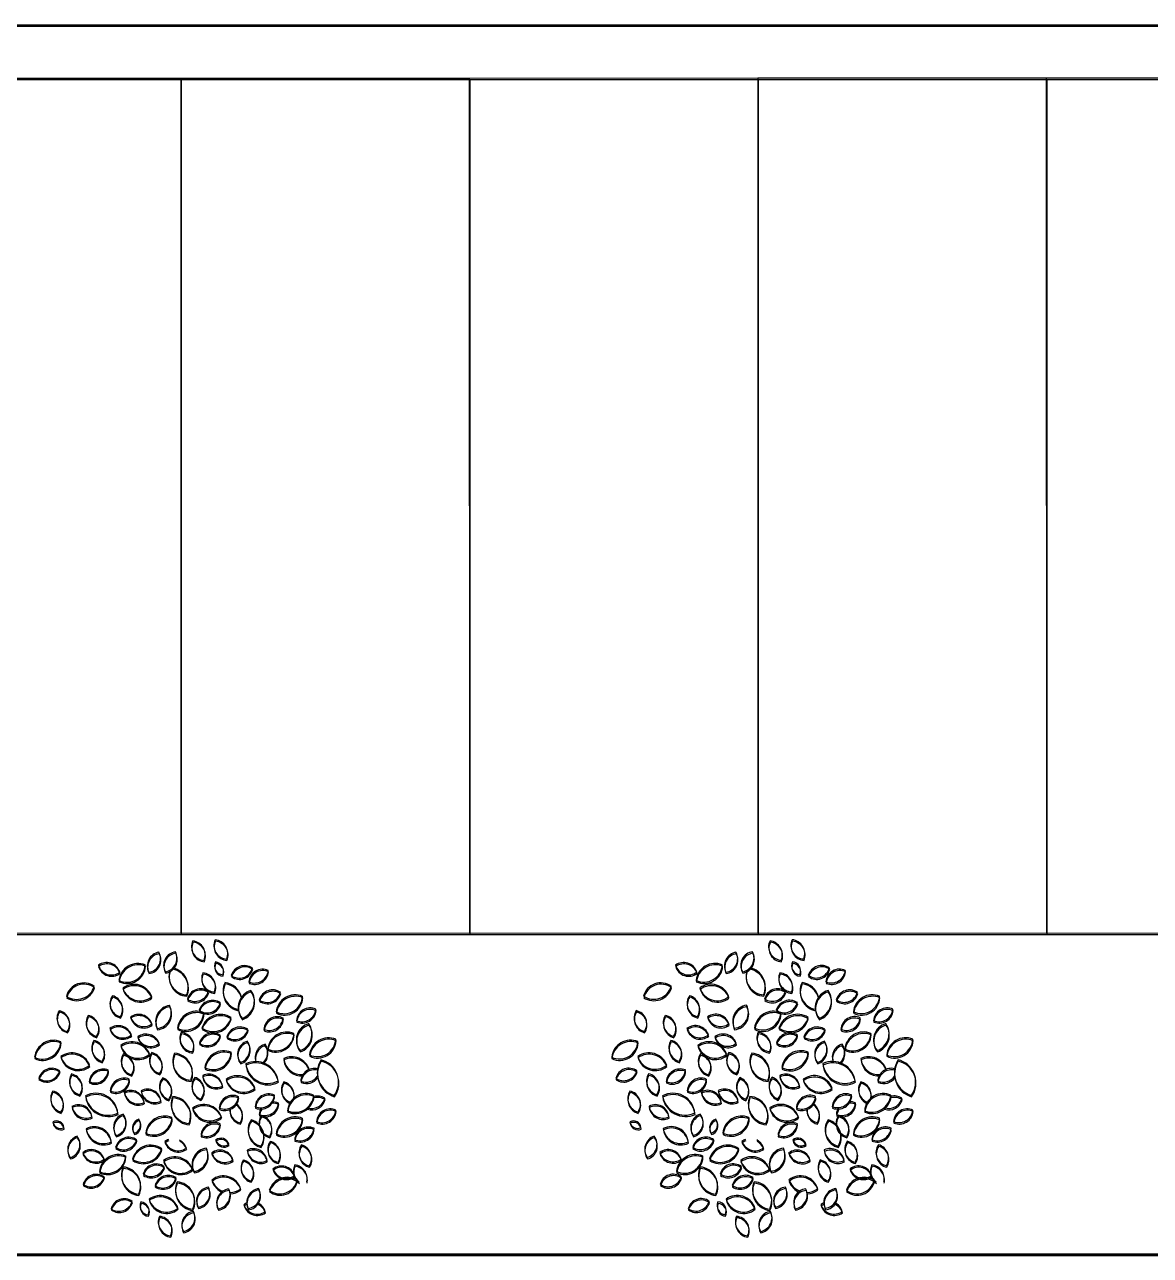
# Model space of a CAD drawing. Header units: inches. Extents: x -422522 to 22891, y -2973 to 414515.
# Drawn here: x 19469.7 to 19575, y 5316.7 to 5431.8 of the extents above; entities that cross this region are included whole.
import ezdxf

# ---------------------------------------------------------------- set-up
doc = ezdxf.new("R2010")
doc.units = ezdxf.units.IN
doc.header["$MEASUREMENT"] = 0
doc.layers.get('0').update_dxf_attribs({"lineweight": 25})
doc.layers.add('ARREDAMENTO', color=8, linetype='Continuous', lineweight=18)

msp = doc.modelspace()

# ---------------------------------------------------------------- linework, layer by layer
for p, q in [((19295.25, 5431.78), (19673.25, 5431.84)), ((19295.3, 5431.68), (19673.3, 5431.68)), ((19673.26, 5426.84), (19309.26, 5426.78)), ((19673.3, 5426.68), (19309.3, 5426.68)), ((19484.26, 5426.81), (19457.26, 5426.8)), ((19484.3, 5426.68), (19457.3, 5426.68)), ((19511.26, 5426.81), (19484.26, 5426.81)), ((19484.26, 5426.81), (19484.27, 5346.81)), ((19511.3, 5426.68), (19484.3, 5426.68)), ((19484.3, 5426.68), (19484.3, 5346.68)), ((19538.26, 5426.82), (19511.26, 5426.81)), ((19511.26, 5426.81), (19511.27, 5346.81)), ((19538.3, 5426.68), (19511.3, 5426.68)), ((19511.3, 5426.68), (19511.3, 5346.68)), ((19565.26, 5426.82), (19538.26, 5426.82)), ((19538.26, 5426.82), (19538.27, 5346.82)), ((19565.3, 5426.68), (19538.3, 5426.68)), ((19538.3, 5426.68), (19538.3, 5346.68)), ((19592.26, 5426.83), (19565.26, 5426.82)), ((19565.26, 5426.82), (19565.27, 5346.82)), ((19592.3, 5426.68), (19565.3, 5426.68)), ((19565.3, 5426.68), (19565.3, 5346.68)), ((19673.27, 5346.84), (19295.27, 5346.78)), ((19673.3, 5346.68), (19295.3, 5346.68)), ((18618.31, 5316.68), (20048.94, 5316.91)), ((18618.32, 5316.68), (20049.28, 5316.69)), ((19295.3, 5316.68), (19673.3, 5316.68))]:
    msp.add_line(p, q)
at = {"color": 5}
msp.add_line((18484.06, 5316.68), (20514.25, 5316.68), dxfattribs=at)
at = {"layer": 'ARREDAMENTO', "linetype": 'ByBlock', "lineweight": -3}
for centre, radius, start, end in [((19486.53, 5345.54), 1.26, 153.3945, 266.0501), ((19486.56, 5345.41), 1.26, 153.3851, 266.0407), ((19485.24, 5344.8), 1.31, 336.5737, 82.871), ((19485.27, 5344.68), 1.31, 336.5643, 82.8616), ((19488.62, 5345.66), 1.26, 154.579, 267.2346), ((19488.65, 5345.54), 1.26, 154.5696, 267.2252), ((19487.35, 5344.9), 1.31, 337.7581, 84.0554), ((19487.38, 5344.77), 1.31, 337.7487, 84.046), ((19540.53, 5345.55), 1.26, 153.3945, 266.0501), ((19540.56, 5345.41), 1.26, 153.3851, 266.0407), ((19539.24, 5344.81), 1.31, 336.5737, 82.871), ((19539.27, 5344.68), 1.31, 336.5643, 82.8616), ((19542.62, 5345.67), 1.26, 154.579, 267.2346), ((19542.65, 5345.54), 1.26, 154.5696, 267.2252), ((19541.35, 5344.91), 1.31, 337.7581, 84.0554), ((19541.38, 5344.77), 1.31, 337.7487, 84.046), ((19482.44, 5343.75), 1.31, 99.8817, 206.1791), ((19482.47, 5343.62), 1.31, 99.8723, 206.1697), ((19481.12, 5344.42), 1.26, 276.7026, 29.3582), ((19481.14, 5344.3), 1.26, 276.6932, 29.3488), ((19483.92, 5343.82), 1.26, 96.7026, 209.3582), ((19483.95, 5343.69), 1.26, 96.6932, 209.3488), ((19482.6, 5344.49), 1.31, 279.8817, 26.1791), ((19482.63, 5344.37), 1.31, 279.8723, 26.1697), ((19536.44, 5343.75), 1.31, 99.8817, 206.1791), ((19536.47, 5343.62), 1.31, 99.8723, 206.1697), ((19535.12, 5344.43), 1.26, 276.7026, 29.3582), ((19535.14, 5344.3), 1.26, 276.6932, 29.3488), ((19537.92, 5343.83), 1.26, 96.7026, 209.3582), ((19537.95, 5343.69), 1.26, 96.6932, 209.3488), ((19536.6, 5344.5), 1.31, 279.8817, 26.1791), ((19536.63, 5344.37), 1.31, 279.8723, 26.1697), ((19477.31, 5342.76), 1.31, 18.9013, 125.1986), ((19477.77, 5344.17), 1.26, 195.7222, 308.3778), ((19477.34, 5342.64), 1.31, 18.8919, 125.1892), ((19477.79, 5344.05), 1.26, 195.7128, 308.3684), ((19480.25, 5342.21), 1.78, 67.5372, 173.8345), ((19479.22, 5343.95), 1.72, 244.3581, 357.0136), ((19480.28, 5342.09), 1.78, 67.5278, 173.8251), ((19479.25, 5343.83), 1.72, 244.3487, 357.0042), ((19488.25, 5343.77), 0.833, 153.3945, 266.0501), ((19488.28, 5343.64), 0.833, 153.3851, 266.0407), ((19487.4, 5343.28), 0.866, 336.5737, 82.871), ((19487.42, 5343.15), 0.866, 336.5643, 82.8616), ((19490.24, 5342.48), 1.31, 56.4501, 162.7474), ((19490.27, 5342.36), 1.31, 56.4407, 162.738), ((19531.31, 5342.77), 1.31, 18.9013, 125.1986), ((19531.77, 5344.18), 1.26, 195.7222, 308.3778), ((19531.34, 5342.64), 1.31, 18.8919, 125.1892), ((19531.79, 5344.05), 1.26, 195.7128, 308.3684), ((19534.25, 5342.22), 1.78, 67.5372, 173.8345), ((19533.22, 5343.96), 1.72, 244.3581, 357.0136), ((19534.28, 5342.09), 1.78, 67.5278, 173.8251), ((19533.25, 5343.83), 1.72, 244.3487, 357.0042), ((19542.25, 5343.77), 0.833, 153.3945, 266.0501), ((19542.28, 5343.64), 0.833, 153.3851, 266.0407), ((19541.4, 5343.29), 0.866, 336.5737, 82.871), ((19541.42, 5343.15), 0.866, 336.5643, 82.8616), ((19544.24, 5342.49), 1.31, 56.4501, 162.7474), ((19544.27, 5342.36), 1.31, 56.4407, 162.738), ((19484.93, 5342.81), 1.77, 162.4114, 266.0501), ((19484.95, 5342.69), 1.77, 162.402, 266.0407), ((19483.12, 5341.78), 1.84, 336.5737, 76.9164), ((19483.14, 5341.66), 1.84, 336.5643, 76.907), ((19487.48, 5342.58), 1.26, 154.579, 267.2346), ((19487.5, 5342.45), 1.26, 154.5696, 267.2252), ((19486.2, 5341.82), 1.31, 337.7581, 84.0554), ((19486.23, 5341.69), 1.31, 337.7487, 84.046), ((19489.74, 5343.88), 1.26, 233.271, 345.9266), ((19489.77, 5343.76), 1.26, 233.2616, 345.9172), ((19491.9, 5342.19), 1.26, 64.3581, 177.0136), ((19491.15, 5343.47), 1.31, 247.5372, 353.8345), ((19491.93, 5342.07), 1.26, 64.3487, 177.0042), ((19491.17, 5343.34), 1.31, 247.5278, 353.8251), ((19538.93, 5342.82), 1.77, 162.4114, 266.0501), ((19538.95, 5342.69), 1.77, 162.402, 266.0407), ((19537.12, 5341.79), 1.84, 336.5737, 76.9164), ((19537.14, 5341.66), 1.84, 336.5643, 76.907), ((19541.48, 5342.59), 1.26, 154.579, 267.2346), ((19541.5, 5342.45), 1.26, 154.5696, 267.2252), ((19540.2, 5341.82), 1.31, 337.7581, 84.0554), ((19540.23, 5341.69), 1.31, 337.7487, 84.046), ((19543.74, 5343.89), 1.26, 233.271, 345.9266), ((19543.77, 5343.76), 1.26, 233.2616, 345.9172), ((19545.9, 5342.2), 1.26, 64.3581, 177.0136), ((19545.15, 5343.48), 1.31, 247.5372, 353.8345), ((19545.93, 5342.07), 1.26, 64.3487, 177.0042), ((19545.17, 5343.34), 1.31, 247.5278, 353.8251), ((19475.17, 5340.51), 1.66, 53.271, 165.9266), ((19474.52, 5342.36), 1.73, 236.4501, 342.7474), ((19475.2, 5340.39), 1.66, 53.2616, 165.9172), ((19474.54, 5342.23), 1.73, 236.4407, 342.738), ((19479.89, 5340.28), 1.76, 20.0053, 126.3026), ((19480.46, 5342.18), 1.69, 196.8262, 309.4817), ((19479.91, 5340.15), 1.76, 19.9959, 126.2932), ((19480.49, 5342.06), 1.69, 196.8168, 309.4723), ((19486.12, 5340.36), 1.26, 54.4555, 167.111), ((19485.6, 5341.75), 1.31, 237.6346, 343.9319), ((19486.15, 5340.24), 1.26, 54.4461, 167.1016), ((19489.98, 5341.42), 1.76, 153.3945, 259.2615), ((19490, 5341.29), 1.76, 153.3851, 259.2521), ((19488.17, 5340.39), 1.83, 14.268, 82.871), ((19488.2, 5340.26), 1.83, 14.2586, 82.8616), ((19491.28, 5339.88), 1.64, 105.863, 218.5186), ((19491.31, 5339.75), 1.64, 105.8536, 218.5092), ((19489.44, 5340.47), 1.71, 289.0421, 35.3395), ((19489.46, 5340.34), 1.71, 289.0327, 35.3301), ((19492.86, 5340.21), 1.31, 56.4501, 162.7474), ((19492.88, 5340.08), 1.31, 56.4407, 162.738), ((19529.17, 5340.52), 1.66, 53.271, 165.9266), ((19528.52, 5342.37), 1.73, 236.4501, 342.7474), ((19529.2, 5340.39), 1.66, 53.2616, 165.9172), ((19528.54, 5342.23), 1.73, 236.4407, 342.738), ((19533.89, 5340.29), 1.76, 20.0053, 126.3026), ((19534.46, 5342.19), 1.69, 196.8262, 309.4817), ((19533.91, 5340.15), 1.76, 19.9959, 126.2932), ((19534.49, 5342.06), 1.69, 196.8168, 309.4723), ((19540.12, 5340.37), 1.26, 54.4555, 167.111), ((19539.6, 5341.76), 1.31, 237.6346, 343.9319), ((19540.15, 5340.24), 1.26, 54.4461, 167.1016), ((19543.98, 5341.43), 1.76, 153.3945, 259.2615), ((19544, 5341.29), 1.76, 153.3851, 259.2521), ((19542.17, 5340.4), 1.83, 14.268, 82.871), ((19542.2, 5340.26), 1.83, 14.2586, 82.8616), ((19545.28, 5339.88), 1.64, 105.863, 218.5186), ((19545.31, 5339.75), 1.64, 105.8536, 218.5092), ((19543.44, 5340.48), 1.71, 289.0421, 35.3395), ((19543.46, 5340.34), 1.71, 289.0327, 35.3301), ((19546.86, 5340.21), 1.31, 56.4501, 162.7474), ((19546.88, 5340.08), 1.31, 56.4407, 162.738), ((19478.9, 5340.23), 1.26, 144.2345, 256.8901), ((19478.92, 5340.11), 1.26, 144.2252, 256.8807), ((19477.51, 5339.71), 1.31, 327.4137, 73.711), ((19477.53, 5339.59), 1.31, 327.4043, 73.7016), ((19485.62, 5341.62), 1.31, 237.6252, 343.9225), ((19487.24, 5339.23), 1.31, 56.4501, 162.7474), ((19486.74, 5340.63), 1.26, 233.271, 345.9266), ((19487.26, 5339.11), 1.31, 56.4407, 162.738), ((19486.77, 5340.51), 1.26, 233.2616, 345.9172), ((19492.36, 5341.6), 1.26, 233.271, 345.9266), ((19492.39, 5341.48), 1.26, 233.2616, 345.9172), ((19494.97, 5339.27), 1.78, 67.5372, 173.8345), ((19493.94, 5341.01), 1.72, 244.3581, 357.0136), ((19495, 5339.14), 1.78, 67.5278, 173.8251), ((19493.97, 5340.88), 1.72, 244.3487, 357.0042), ((19532.9, 5340.24), 1.26, 144.2345, 256.8901), ((19532.92, 5340.11), 1.26, 144.2252, 256.8807), ((19531.51, 5339.72), 1.31, 327.4137, 73.711), ((19531.53, 5339.59), 1.31, 327.4043, 73.7016), ((19539.62, 5341.62), 1.31, 237.6252, 343.9225), ((19541.24, 5339.24), 1.31, 56.4501, 162.7474), ((19540.74, 5340.64), 1.26, 233.271, 345.9266), ((19541.26, 5339.11), 1.31, 56.4407, 162.738), ((19540.77, 5340.51), 1.26, 233.2616, 345.9172), ((19546.36, 5341.61), 1.26, 233.271, 345.9266), ((19546.39, 5341.48), 1.26, 233.2616, 345.9172), ((19548.97, 5339.28), 1.78, 67.5372, 173.8345), ((19547.94, 5341.02), 1.72, 244.3581, 357.0136), ((19549, 5339.14), 1.78, 67.5278, 173.8251), ((19547.97, 5340.88), 1.72, 244.3487, 357.0042), ((19473.99, 5338.88), 1.31, 148.2422, 254.5395), ((19474.02, 5338.76), 1.31, 148.2328, 254.5301), ((19472.61, 5338.34), 1.26, 325.0631, 77.7187), ((19472.63, 5338.22), 1.26, 325.0537, 77.7093), ((19476.72, 5338.43), 1.31, 148.2422, 254.5395), ((19475.34, 5337.89), 1.26, 325.0631, 77.7187), ((19480.32, 5337.92), 1.31, 18.9013, 125.1986), ((19480.35, 5337.8), 1.31, 18.8919, 125.1892), ((19483.44, 5338.56), 1.53, 98.7778, 205.0751), ((19483.47, 5338.44), 1.53, 98.7684, 205.0657), ((19481.91, 5339.38), 1.47, 275.5987, 28.2542), ((19481.94, 5339.25), 1.47, 275.5893, 28.2448), ((19485.73, 5337.74), 1.78, 67.5372, 173.8345), ((19484.7, 5339.48), 1.72, 244.3581, 357.0136), ((19485.76, 5337.61), 1.78, 67.5278, 173.8251), ((19484.73, 5339.35), 1.72, 244.3487, 357.0042), ((19487.97, 5337.42), 1.81, 56.4501, 162.7474), ((19487.99, 5337.29), 1.81, 56.4407, 162.738), ((19496.36, 5338.57), 1.26, 64.3581, 177.0136), ((19495.6, 5339.84), 1.31, 247.5372, 353.8345), ((19496.38, 5338.44), 1.26, 64.3487, 177.0042), ((19495.63, 5339.72), 1.31, 247.5278, 353.8251), ((19527.99, 5338.89), 1.31, 148.2422, 254.5395), ((19528.02, 5338.76), 1.31, 148.2328, 254.5301), ((19526.61, 5338.35), 1.26, 325.0631, 77.7187), ((19526.63, 5338.22), 1.26, 325.0537, 77.7093), ((19530.72, 5338.44), 1.31, 148.2422, 254.5395), ((19529.34, 5337.9), 1.26, 325.0631, 77.7187), ((19534.32, 5337.93), 1.31, 18.9013, 125.1986), ((19534.35, 5337.8), 1.31, 18.8919, 125.1892), ((19537.44, 5338.57), 1.53, 98.7778, 205.0751), ((19537.47, 5338.44), 1.53, 98.7684, 205.0657), ((19535.91, 5339.39), 1.47, 275.5987, 28.2542), ((19535.94, 5339.25), 1.47, 275.5893, 28.2448), ((19539.73, 5337.75), 1.78, 67.5372, 173.8345), ((19538.7, 5339.49), 1.72, 244.3581, 357.0136), ((19539.76, 5337.61), 1.78, 67.5278, 173.8251), ((19538.73, 5339.35), 1.72, 244.3487, 357.0042), ((19541.97, 5337.43), 1.81, 56.4501, 162.7474), ((19541.99, 5337.29), 1.81, 56.4407, 162.738), ((19547.3, 5337.76), 1.26, 64.3581, 177.0136), ((19550.36, 5338.57), 1.26, 64.3581, 177.0136), ((19549.6, 5339.85), 1.31, 247.5372, 353.8345), ((19550.38, 5338.44), 1.26, 64.3487, 177.0042), ((19549.63, 5339.72), 1.31, 247.5278, 353.8251), ((19476.75, 5338.31), 1.31, 148.2328, 254.5301), ((19475.37, 5337.77), 1.26, 325.0537, 77.7093), ((19478.41, 5336.86), 1.31, 20.0053, 126.3026), ((19478.84, 5338.28), 1.26, 196.8262, 309.4817), ((19478.43, 5336.74), 1.31, 19.9959, 126.2932), ((19480.78, 5339.34), 1.26, 195.7222, 308.3778), ((19480.81, 5339.21), 1.26, 195.7128, 308.3684), ((19487.28, 5339.35), 1.74, 233.271, 345.9266), ((19487.3, 5339.22), 1.74, 233.2616, 345.9172), ((19489.82, 5336.74), 1.31, 56.4501, 162.7474), ((19489.85, 5336.61), 1.31, 56.4407, 162.738), ((19493.3, 5337.75), 1.26, 64.3581, 177.0136), ((19492.54, 5339.03), 1.31, 247.5372, 353.8345), ((19493.33, 5337.62), 1.26, 64.3487, 177.0042), ((19492.57, 5338.9), 1.31, 247.5278, 353.8251), ((19496.67, 5336.83), 1.59, 105.863, 218.5186), ((19496.7, 5336.7), 1.59, 105.8536, 218.5092), ((19494.89, 5337.4), 1.65, 289.0421, 35.3395), ((19494.92, 5337.27), 1.65, 289.0327, 35.3301), ((19530.75, 5338.31), 1.31, 148.2328, 254.5301), ((19529.37, 5337.77), 1.26, 325.0537, 77.7093), ((19532.41, 5336.87), 1.31, 20.0053, 126.3026), ((19532.84, 5338.29), 1.26, 196.8262, 309.4817), ((19532.43, 5336.74), 1.31, 19.9959, 126.2932), ((19534.78, 5339.35), 1.26, 195.7222, 308.3778), ((19534.81, 5339.21), 1.26, 195.7128, 308.3684), ((19541.28, 5339.36), 1.74, 233.271, 345.9266), ((19541.3, 5339.22), 1.74, 233.2616, 345.9172), ((19543.82, 5336.74), 1.31, 56.4501, 162.7474), ((19543.85, 5336.61), 1.31, 56.4407, 162.738), ((19546.54, 5339.04), 1.31, 247.5372, 353.8345), ((19547.33, 5337.62), 1.26, 64.3487, 177.0042), ((19546.57, 5338.9), 1.31, 247.5278, 353.8251), ((19550.67, 5336.83), 1.59, 105.863, 218.5186), ((19550.7, 5336.7), 1.59, 105.8536, 218.5092), ((19548.89, 5337.41), 1.65, 289.0421, 35.3395), ((19548.92, 5337.27), 1.65, 289.0327, 35.3301), ((19472.36, 5335.02), 1.78, 67.5372, 173.8345), ((19477.25, 5336.1), 1.31, 148.2422, 254.5395), ((19475.86, 5335.55), 1.26, 325.0631, 77.7187), ((19478.87, 5338.16), 1.26, 196.8168, 309.4723), ((19481.01, 5336.07), 1.31, 20.0053, 126.3026), ((19481.44, 5337.49), 1.26, 196.8262, 309.4817), ((19481.04, 5335.94), 1.31, 19.9959, 126.2932), ((19481.47, 5337.36), 1.26, 196.8168, 309.4723), ((19485.44, 5337), 1.26, 154.579, 267.2346), ((19485.46, 5336.87), 1.26, 154.5696, 267.2252), ((19484.17, 5336.24), 1.31, 337.7581, 84.0554), ((19484.19, 5336.11), 1.31, 337.7487, 84.046), ((19487.26, 5336.17), 1.31, 57.6346, 163.9319), ((19486.74, 5337.56), 1.26, 234.4555, 347.111), ((19487.29, 5336.05), 1.31, 57.6252, 163.9225), ((19486.76, 5337.44), 1.26, 234.4461, 347.1016), ((19489.33, 5338.13), 1.26, 233.271, 345.9266), ((19489.35, 5338.01), 1.26, 233.2616, 345.9172), ((19494.17, 5335.79), 1.78, 67.5372, 173.8345), ((19493.14, 5337.53), 1.72, 244.3581, 357.0136), ((19494.19, 5335.67), 1.78, 67.5278, 173.8251), ((19493.16, 5337.41), 1.72, 244.3487, 357.0042), ((19498.09, 5335.25), 1.78, 67.5372, 173.8345), ((19497.05, 5336.99), 1.72, 244.3581, 357.0136), ((19498.11, 5335.12), 1.78, 67.5278, 173.8251), ((19497.08, 5336.86), 1.72, 244.3487, 357.0042), ((19526.36, 5335.03), 1.78, 67.5372, 173.8345), ((19531.25, 5336.1), 1.31, 148.2422, 254.5395), ((19529.86, 5335.56), 1.26, 325.0631, 77.7187), ((19532.87, 5338.16), 1.26, 196.8168, 309.4723), ((19535.01, 5336.08), 1.31, 20.0053, 126.3026), ((19535.44, 5337.5), 1.26, 196.8262, 309.4817), ((19535.04, 5335.94), 1.31, 19.9959, 126.2932), ((19535.47, 5337.36), 1.26, 196.8168, 309.4723), ((19539.44, 5337.01), 1.26, 154.579, 267.2346), ((19539.46, 5336.87), 1.26, 154.5696, 267.2252), ((19538.17, 5336.24), 1.31, 337.7581, 84.0554), ((19538.19, 5336.11), 1.31, 337.7487, 84.046), ((19541.26, 5336.18), 1.31, 57.6346, 163.9319), ((19540.74, 5337.57), 1.26, 234.4555, 347.111), ((19541.29, 5336.05), 1.31, 57.6252, 163.9225), ((19540.76, 5337.44), 1.26, 234.4461, 347.1016), ((19543.33, 5338.14), 1.26, 233.271, 345.9266), ((19543.35, 5338.01), 1.26, 233.2616, 345.9172), ((19544.84, 5335.51), 1.26, 105.8142, 218.4698), ((19543.42, 5335.96), 1.31, 288.9933, 35.2907), ((19548.17, 5335.8), 1.78, 67.5372, 173.8345), ((19547.14, 5337.54), 1.72, 244.3581, 357.0136), ((19548.19, 5335.67), 1.78, 67.5278, 173.8251), ((19547.16, 5337.41), 1.72, 244.3487, 357.0042), ((19552.09, 5335.26), 1.78, 67.5372, 173.8345), ((19551.05, 5336.99), 1.72, 244.3581, 357.0136), ((19552.11, 5335.12), 1.78, 67.5278, 173.8251), ((19551.08, 5336.86), 1.72, 244.3487, 357.0042), ((19471.32, 5336.76), 1.72, 244.3581, 357.0136), ((19472.38, 5334.9), 1.78, 67.5278, 173.8251), ((19471.35, 5336.64), 1.72, 244.3487, 357.0042), ((19474.08, 5333.86), 1.76, 20.0053, 126.3026), ((19477.27, 5335.97), 1.31, 148.2328, 254.5301), ((19475.89, 5335.43), 1.26, 325.0537, 77.7093), ((19479.69, 5334.9), 1.76, 20.0053, 126.3026), ((19480.27, 5336.81), 1.69, 196.8262, 309.4817), ((19479.71, 5334.78), 1.76, 19.9959, 126.2932), ((19480.29, 5336.68), 1.69, 196.8168, 309.4723), ((19482.65, 5334.95), 1.31, 147.4137, 253.711), ((19481.26, 5334.43), 1.26, 324.2345, 76.8901), ((19485.29, 5334.84), 1.77, 154.579, 267.2346), ((19483.51, 5333.77), 1.84, 337.7581, 84.0554), ((19488.29, 5334.04), 1.78, 67.5372, 173.8345), ((19487.26, 5335.78), 1.72, 244.3581, 357.0136), ((19488.32, 5333.91), 1.78, 67.5278, 173.8251), ((19487.29, 5335.65), 1.72, 244.3487, 357.0042), ((19490.84, 5335.5), 1.26, 105.8142, 218.4698), ((19490.86, 5335.38), 1.26, 105.8048, 218.4604), ((19489.42, 5335.96), 1.31, 288.9933, 35.2907), ((19489.45, 5335.83), 1.31, 288.9839, 35.2813), ((19492.49, 5335.22), 1.26, 105.863, 198.5234), ((19492.52, 5335.09), 1.26, 105.8536, 198.514), ((19491.08, 5335.67), 1.31, 312.1666, 35.3395), ((19491.1, 5335.54), 1.31, 312.1572, 35.3301), ((19525.32, 5336.77), 1.72, 244.3581, 357.0136), ((19526.38, 5334.9), 1.78, 67.5278, 173.8251), ((19525.35, 5336.64), 1.72, 244.3487, 357.0042), ((19528.08, 5333.87), 1.76, 20.0053, 126.3026), ((19531.27, 5335.97), 1.31, 148.2328, 254.5301), ((19529.89, 5335.43), 1.26, 325.0537, 77.7093), ((19533.69, 5334.91), 1.76, 20.0053, 126.3026), ((19534.27, 5336.82), 1.69, 196.8262, 309.4817), ((19533.71, 5334.78), 1.76, 19.9959, 126.2932), ((19534.29, 5336.68), 1.69, 196.8168, 309.4723), ((19536.65, 5334.96), 1.31, 147.4137, 253.711), ((19535.26, 5334.44), 1.26, 324.2345, 76.8901), ((19539.29, 5334.85), 1.77, 154.579, 267.2346), ((19537.51, 5333.78), 1.84, 337.7581, 84.0554), ((19542.29, 5334.05), 1.78, 67.5372, 173.8345), ((19541.26, 5335.79), 1.72, 244.3581, 357.0136), ((19542.32, 5333.91), 1.78, 67.5278, 173.8251), ((19541.29, 5335.65), 1.72, 244.3487, 357.0042), ((19544.86, 5335.38), 1.26, 105.8048, 218.4604), ((19543.45, 5335.83), 1.31, 288.9839, 35.2813), ((19546.49, 5335.23), 1.26, 105.863, 198.5234), ((19546.52, 5335.09), 1.26, 105.8536, 198.514), ((19545.08, 5335.68), 1.31, 312.1666, 35.3395), ((19545.1, 5335.54), 1.31, 312.1572, 35.3301), ((19474.65, 5335.77), 1.69, 196.8262, 309.4817), ((19474.1, 5333.74), 1.76, 19.9959, 126.2932), ((19474.68, 5335.65), 1.69, 196.8168, 309.4723), ((19480, 5334.83), 1.31, 148.2422, 254.5395), ((19480.02, 5334.71), 1.31, 148.2328, 254.5301), ((19478.61, 5334.29), 1.26, 325.0631, 77.7187), ((19478.64, 5334.16), 1.26, 325.0537, 77.7093), ((19482.67, 5334.83), 1.31, 147.4043, 253.7016), ((19481.28, 5334.3), 1.26, 324.2252, 76.8807), ((19485.32, 5334.71), 1.77, 154.5696, 267.2252), ((19483.53, 5333.64), 1.84, 337.7487, 84.046), ((19491.26, 5332.67), 2.14, 8.8698, 115.1671), ((19492.4, 5334.82), 2.06, 185.6907, 298.3462), ((19491.28, 5332.55), 2.14, 8.8604, 115.1577), ((19492.42, 5334.69), 2.06, 185.6813, 298.3368), ((19494.63, 5333.53), 1.73, 18.4829, 115.2159), ((19495.55, 5335.25), 1.66, 185.7395, 275.1403), ((19494.66, 5333.4), 1.73, 18.4735, 115.2065), ((19495.57, 5335.13), 1.66, 185.7301, 275.1309), ((19499.26, 5333.78), 2.22, 147.4137, 253.711), ((19499.28, 5333.65), 2.22, 147.4043, 253.7016), ((19496.9, 5332.89), 2.13, 324.2345, 76.8901), ((19496.93, 5332.77), 2.13, 324.2252, 76.8807), ((19528.65, 5335.78), 1.69, 196.8262, 309.4817), ((19528.1, 5333.74), 1.76, 19.9959, 126.2932), ((19528.68, 5335.65), 1.69, 196.8168, 309.4723), ((19534, 5334.84), 1.31, 148.2422, 254.5395), ((19534.02, 5334.71), 1.31, 148.2328, 254.5301), ((19532.61, 5334.3), 1.26, 325.0631, 77.7187), ((19532.64, 5334.16), 1.26, 325.0537, 77.7093), ((19536.67, 5334.83), 1.31, 147.4043, 253.7016), ((19535.28, 5334.3), 1.26, 324.2252, 76.8807), ((19539.32, 5334.71), 1.77, 154.5696, 267.2252), ((19537.53, 5333.64), 1.84, 337.7487, 84.046), ((19545.26, 5332.68), 2.14, 8.8698, 115.1671), ((19546.4, 5334.83), 2.06, 185.6907, 298.3462), ((19545.28, 5332.55), 2.14, 8.8604, 115.1577), ((19546.42, 5334.69), 2.06, 185.6813, 298.3368), ((19548.63, 5333.53), 1.73, 18.4829, 115.2159), ((19549.55, 5335.26), 1.66, 185.7395, 275.1403), ((19548.66, 5333.4), 1.73, 18.4735, 115.2065), ((19549.57, 5335.13), 1.66, 185.7301, 275.1309), ((19553.26, 5333.78), 2.22, 147.4137, 253.711), ((19553.28, 5333.65), 2.22, 147.4043, 253.7016), ((19550.9, 5332.9), 2.13, 324.2345, 76.8901), ((19550.93, 5332.77), 2.13, 324.2252, 76.8807), ((19472.2, 5332.92), 1.26, 53.271, 165.9266), ((19471.7, 5334.32), 1.31, 236.4501, 342.7474), ((19472.22, 5332.8), 1.26, 53.2616, 165.9172), ((19471.72, 5334.2), 1.31, 236.4407, 342.738), ((19475.16, 5332.96), 1.31, 148.2422, 254.5395), ((19475.18, 5332.84), 1.31, 148.2328, 254.5301), ((19473.77, 5332.42), 1.26, 325.0631, 77.7187), ((19473.8, 5332.29), 1.26, 325.0537, 77.7093), ((19477, 5332.8), 1.31, 68.3658, 174.6631), ((19476.22, 5334.07), 1.26, 245.1866, 357.8422), ((19477.02, 5332.68), 1.31, 68.3564, 174.6537), ((19476.25, 5333.95), 1.26, 245.1772, 357.8328), ((19483.53, 5332.47), 1.26, 138.741, 251.3966), ((19482.1, 5332.08), 1.31, 321.9201, 68.2175), ((19486.62, 5332.52), 1.31, 141.9201, 248.2175), ((19485.19, 5332.14), 1.26, 318.741, 71.3966), ((19486.87, 5332.32), 1.31, 8.8698, 115.1671), ((19487.57, 5333.63), 1.26, 185.6907, 298.3462), ((19486.9, 5332.2), 1.31, 8.8604, 115.1577), ((19487.59, 5333.51), 1.26, 185.6813, 298.3368), ((19489.55, 5331.73), 1.76, 20.0053, 126.3026), ((19489.57, 5331.6), 1.76, 19.9959, 126.2932), ((19496.75, 5332.91), 1.26, 75.6132, 177.0136), ((19495.99, 5334.19), 1.31, 247.5372, 324.706), ((19496.78, 5332.78), 1.26, 75.6038, 177.0042), ((19496.02, 5334.06), 1.31, 247.5278, 324.6966), ((19526.2, 5332.93), 1.26, 53.271, 165.9266), ((19525.7, 5334.33), 1.31, 236.4501, 342.7474), ((19526.22, 5332.8), 1.26, 53.2616, 165.9172), ((19525.72, 5334.2), 1.31, 236.4407, 342.738), ((19529.16, 5332.97), 1.31, 148.2422, 254.5395), ((19529.18, 5332.84), 1.31, 148.2328, 254.5301), ((19527.77, 5332.43), 1.26, 325.0631, 77.7187), ((19527.8, 5332.29), 1.26, 325.0537, 77.7093), ((19531, 5332.81), 1.31, 68.3658, 174.6631), ((19530.22, 5334.08), 1.26, 245.1866, 357.8422), ((19531.02, 5332.68), 1.31, 68.3564, 174.6537), ((19530.25, 5333.95), 1.26, 245.1772, 357.8328), ((19532.96, 5331.96), 1.31, 68.3658, 174.6631), ((19537.53, 5332.48), 1.26, 138.741, 251.3966), ((19536.1, 5332.09), 1.31, 321.9201, 68.2175), ((19540.62, 5332.53), 1.31, 141.9201, 248.2175), ((19539.19, 5332.15), 1.26, 318.741, 71.3966), ((19540.87, 5332.33), 1.31, 8.8698, 115.1671), ((19541.57, 5333.64), 1.26, 185.6907, 298.3462), ((19540.9, 5332.2), 1.31, 8.8604, 115.1577), ((19541.59, 5333.51), 1.26, 185.6813, 298.3368), ((19543.55, 5331.74), 1.76, 20.0053, 126.3026), ((19543.57, 5331.6), 1.76, 19.9959, 126.2932), ((19550.75, 5332.92), 1.26, 75.6132, 177.0136), ((19549.99, 5334.19), 1.31, 247.5372, 324.706), ((19550.78, 5332.78), 1.26, 75.6038, 177.0042), ((19550.02, 5334.06), 1.31, 247.5278, 324.6966), ((19478.96, 5331.95), 1.31, 68.3658, 174.6631), ((19478.19, 5333.21), 1.26, 245.1866, 357.8422), ((19478.99, 5331.82), 1.31, 68.3564, 174.6537), ((19478.21, 5333.09), 1.26, 245.1772, 357.8328), ((19479.57, 5330.85), 1.26, 5.6907, 118.3462), ((19481.15, 5330.97), 1.26, 5.6907, 118.3462), ((19481.17, 5330.85), 1.26, 5.6813, 118.3368), ((19483.55, 5332.34), 1.26, 138.7316, 251.3872), ((19482.12, 5331.96), 1.31, 321.9107, 68.2081), ((19486.64, 5332.4), 1.31, 141.9107, 248.2081), ((19485.21, 5332.01), 1.26, 318.7316, 71.3872), ((19490.12, 5333.63), 1.69, 196.8262, 309.4817), ((19490.15, 5333.51), 1.69, 196.8168, 309.4723), ((19494.94, 5332.19), 1.26, 145.0631, 250.1681), ((19494.97, 5332.06), 1.26, 145.0537, 250.1587), ((19493.56, 5331.64), 1.31, 348.9611, 74.5395), ((19493.58, 5331.52), 1.31, 348.9517, 74.5301), ((19532.19, 5333.22), 1.26, 245.1866, 357.8422), ((19532.99, 5331.82), 1.31, 68.3564, 174.6537), ((19532.21, 5333.09), 1.26, 245.1772, 357.8328), ((19533.57, 5330.86), 1.26, 5.6907, 118.3462), ((19535.15, 5330.98), 1.26, 5.6907, 118.3462), ((19535.17, 5330.85), 1.26, 5.6813, 118.3368), ((19537.55, 5332.34), 1.26, 138.7316, 251.3872), ((19536.12, 5331.96), 1.31, 321.9107, 68.2081), ((19540.64, 5332.4), 1.31, 141.9107, 248.2081), ((19539.21, 5332.01), 1.26, 318.7316, 71.3872), ((19544.12, 5333.64), 1.69, 196.8262, 309.4817), ((19544.15, 5333.51), 1.69, 196.8168, 309.4723), ((19548.94, 5332.2), 1.26, 145.0631, 250.1681), ((19548.97, 5332.06), 1.26, 145.0537, 250.1587), ((19547.56, 5331.65), 1.31, 348.9611, 74.5395), ((19547.58, 5331.52), 1.31, 348.9517, 74.5301), ((19473.4, 5331.35), 1.31, 148.2422, 254.5395), ((19473.42, 5331.23), 1.31, 148.2328, 254.5301), ((19472.02, 5330.81), 1.26, 325.0631, 77.7187), ((19472.04, 5330.69), 1.26, 325.0537, 77.7093), ((19476.32, 5329.79), 2.06, 5.6907, 118.3462), ((19477.46, 5331.93), 2.14, 188.8698, 295.1671), ((19476.34, 5329.66), 2.06, 5.6813, 118.3368), ((19477.48, 5331.81), 2.14, 188.8604, 295.1577), ((19480.27, 5332.16), 1.31, 188.8698, 295.1671), ((19479.6, 5330.73), 1.26, 5.6813, 118.3368), ((19480.29, 5332.04), 1.31, 188.8604, 295.1577), ((19481.84, 5332.28), 1.31, 188.8698, 295.1671), ((19481.87, 5332.16), 1.31, 188.8604, 295.1577), ((19485.21, 5330.84), 1.84, 157.7581, 264.0554), ((19485.23, 5330.71), 1.84, 157.7487, 264.046), ((19483.42, 5329.77), 1.77, 334.579, 87.2346), ((19483.45, 5329.64), 1.77, 334.5696, 87.2252), ((19489.13, 5330.39), 1.26, 64.3581, 177.0136), ((19488.37, 5331.67), 1.31, 247.5372, 353.8345), ((19489.15, 5330.26), 1.26, 64.3487, 177.0042), ((19488.4, 5331.54), 1.31, 247.5278, 353.8251), ((19492.49, 5330.53), 1.26, 65.1866, 177.8422), ((19491.72, 5331.8), 1.31, 248.3658, 354.6631), ((19492.52, 5330.41), 1.26, 65.1772, 177.8328), ((19491.74, 5331.67), 1.31, 248.3564, 354.6537), ((19492.87, 5329.79), 1.26, 64.3581, 93.7343), ((19495.98, 5330.1), 1.72, 64.3581, 177.0136), ((19494.94, 5331.84), 1.78, 247.5372, 353.8345), ((19496, 5329.98), 1.72, 64.3487, 177.0042), ((19494.97, 5331.72), 1.78, 247.5278, 353.8251), ((19496.52, 5331.68), 1.26, 250.9353, 345.9266), ((19496.54, 5331.55), 1.26, 250.9259, 345.9172), ((19497.02, 5330.28), 1.31, 56.4501, 103.7489), ((19497.04, 5330.15), 1.31, 56.4407, 103.7395), ((19527.4, 5331.36), 1.31, 148.2422, 254.5395), ((19527.42, 5331.23), 1.31, 148.2328, 254.5301), ((19526.02, 5330.82), 1.26, 325.0631, 77.7187), ((19526.04, 5330.69), 1.26, 325.0537, 77.7093), ((19530.32, 5329.79), 2.06, 5.6907, 118.3462), ((19531.46, 5331.94), 2.14, 188.8698, 295.1671), ((19530.34, 5329.66), 2.06, 5.6813, 118.3368), ((19531.48, 5331.81), 2.14, 188.8604, 295.1577), ((19534.27, 5332.17), 1.31, 188.8698, 295.1671), ((19533.6, 5330.73), 1.26, 5.6813, 118.3368), ((19534.29, 5332.04), 1.31, 188.8604, 295.1577), ((19535.84, 5332.29), 1.31, 188.8698, 295.1671), ((19535.87, 5332.16), 1.31, 188.8604, 295.1577), ((19539.21, 5330.84), 1.84, 157.7581, 264.0554), ((19539.23, 5330.71), 1.84, 157.7487, 264.046), ((19537.42, 5329.78), 1.77, 334.579, 87.2346), ((19537.45, 5329.64), 1.77, 334.5696, 87.2252), ((19543.13, 5330.4), 1.26, 64.3581, 177.0136), ((19542.37, 5331.67), 1.31, 247.5372, 353.8345), ((19543.15, 5330.26), 1.26, 64.3487, 177.0042), ((19542.4, 5331.54), 1.31, 247.5278, 353.8251), ((19546.49, 5330.54), 1.26, 65.1866, 177.8422), ((19545.72, 5331.81), 1.31, 248.3658, 354.6631), ((19546.52, 5330.41), 1.26, 65.1772, 177.8328), ((19545.74, 5331.67), 1.31, 248.3564, 354.6537), ((19546.87, 5329.8), 1.26, 64.3581, 93.7343), ((19549.98, 5330.11), 1.72, 64.3581, 177.0136), ((19548.94, 5331.85), 1.78, 247.5372, 353.8345), ((19550, 5329.98), 1.72, 64.3487, 177.0042), ((19548.97, 5331.72), 1.78, 247.5278, 353.8251), ((19550.52, 5331.69), 1.26, 250.9353, 345.9266), ((19550.54, 5331.55), 1.26, 250.9259, 345.9172), ((19551.02, 5330.29), 1.31, 56.4501, 103.7489), ((19551.04, 5330.15), 1.31, 56.4407, 103.7395), ((19474.68, 5329.51), 1.26, 5.6907, 118.3462), ((19475.38, 5330.83), 1.31, 188.8698, 295.1671), ((19474.71, 5329.39), 1.26, 5.6813, 118.3368), ((19475.4, 5330.7), 1.31, 188.8604, 295.1577), ((19479.29, 5328.65), 1.31, 108.9933, 215.2907), ((19477.88, 5329.1), 1.26, 285.8142, 38.4698), ((19486.41, 5329.04), 1.76, 20.0053, 126.3026), ((19486.99, 5330.95), 1.69, 196.8262, 309.4817), ((19486.44, 5328.92), 1.76, 19.9959, 126.2932), ((19487.01, 5330.82), 1.69, 196.8168, 309.4723), ((19490.1, 5330.31), 1.26, 174.0689, 257.7187), ((19490.13, 5330.19), 1.26, 174.0595, 257.7093), ((19488.72, 5329.77), 1.31, 328.2422, 57.6123), ((19488.74, 5329.65), 1.31, 328.2328, 57.6029), ((19492.11, 5331.07), 1.31, 247.5372, 353.8345), ((19492.87, 5329.79), 1.26, 146.0247, 177.0136), ((19492.14, 5330.94), 1.31, 247.5278, 353.8251), ((19492.9, 5329.66), 1.26, 146.0153, 177.0042), ((19492.9, 5329.66), 1.26, 64.3487, 93.7249), ((19498.23, 5329.12), 1.26, 64.3581, 177.0136), ((19497.47, 5330.4), 1.31, 247.5372, 353.8345), ((19498.26, 5329), 1.26, 64.3487, 177.0042), ((19497.5, 5330.27), 1.31, 247.5278, 353.8251), ((19528.68, 5329.52), 1.26, 5.6907, 118.3462), ((19529.38, 5330.83), 1.31, 188.8698, 295.1671), ((19528.71, 5329.39), 1.26, 5.6813, 118.3368), ((19529.4, 5330.7), 1.31, 188.8604, 295.1577), ((19533.29, 5328.66), 1.31, 108.9933, 215.2907), ((19531.88, 5329.11), 1.26, 285.8142, 38.4698), ((19540.41, 5329.05), 1.76, 20.0053, 126.3026), ((19540.99, 5330.95), 1.69, 196.8262, 309.4817), ((19540.44, 5328.92), 1.76, 19.9959, 126.2932), ((19541.01, 5330.82), 1.69, 196.8168, 309.4723), ((19544.1, 5330.32), 1.26, 174.0689, 257.7187), ((19544.13, 5330.19), 1.26, 174.0595, 257.7093), ((19542.72, 5329.78), 1.31, 328.2422, 57.6123), ((19542.74, 5329.65), 1.31, 328.2328, 57.6029), ((19546.11, 5331.07), 1.31, 247.5372, 353.8345), ((19546.87, 5329.8), 1.26, 146.0247, 177.0136), ((19546.14, 5330.94), 1.31, 247.5278, 353.8251), ((19546.9, 5329.66), 1.26, 146.0153, 177.0042), ((19546.9, 5329.66), 1.26, 64.3487, 93.7249), ((19552.23, 5329.13), 1.26, 64.3581, 177.0136), ((19551.47, 5330.41), 1.31, 247.5372, 353.8345), ((19552.26, 5329), 1.26, 64.3487, 177.0042), ((19551.5, 5330.27), 1.31, 247.5278, 353.8251), ((19472.63, 5328.55), 0.702, 5.6907, 118.3462), ((19473.02, 5329.28), 0.73, 188.8698, 295.1671), ((19472.65, 5328.42), 0.702, 5.6813, 118.3368), ((19473.04, 5329.15), 0.73, 188.8604, 295.1577), ((19476.17, 5327.13), 1.59, 5.7395, 118.395), ((19479.32, 5328.52), 1.31, 108.9839, 215.2813), ((19477.9, 5328.98), 1.26, 285.8048, 38.4604), ((19480.61, 5328.61), 0.859, 108.9933, 215.2907), ((19480.63, 5328.48), 0.859, 108.9839, 215.2813), ((19479.68, 5328.9), 0.826, 285.8142, 38.4698), ((19479.71, 5328.78), 0.826, 285.8048, 38.4604), ((19482.75, 5327.93), 1.78, 67.5372, 173.8345), ((19481.72, 5329.66), 1.72, 244.3581, 357.0136), ((19482.78, 5327.8), 1.78, 67.5278, 173.8251), ((19481.75, 5329.54), 1.72, 244.3487, 357.0042), ((19487.42, 5327.84), 1.26, 64.3581, 177.0136), ((19486.66, 5329.12), 1.31, 247.5372, 353.8345), ((19487.44, 5327.71), 1.26, 64.3487, 177.0042), ((19486.68, 5328.99), 1.31, 247.5278, 353.8251), ((19492.14, 5328.43), 1.58, 144.2345, 256.8901), ((19492.16, 5328.31), 1.58, 144.2252, 256.8807), ((19490.4, 5327.78), 1.64, 327.4137, 73.711), ((19490.42, 5327.66), 1.64, 327.4043, 73.7016), ((19492.85, 5329.05), 1.26, 145.0631, 257.7187), ((19492.87, 5328.92), 1.26, 145.0537, 257.7093), ((19491.47, 5328.51), 1.31, 328.2422, 74.5395), ((19491.49, 5328.38), 1.31, 328.2328, 74.5301), ((19494.97, 5327.85), 1.78, 67.5372, 173.8345), ((19493.94, 5329.59), 1.72, 244.3581, 357.0136), ((19494.99, 5327.72), 1.78, 67.5278, 173.8251), ((19493.96, 5329.46), 1.72, 244.3487, 357.0042), ((19496.19, 5327.43), 1.26, 64.3581, 177.0136), ((19526.63, 5328.55), 0.702, 5.6907, 118.3462), ((19527.02, 5329.29), 0.73, 188.8698, 295.1671), ((19526.65, 5328.42), 0.702, 5.6813, 118.3368), ((19527.04, 5329.15), 0.73, 188.8604, 295.1577), ((19530.17, 5327.14), 1.59, 5.7395, 118.395), ((19533.32, 5328.52), 1.31, 108.9839, 215.2813), ((19531.9, 5328.98), 1.26, 285.8048, 38.4604), ((19534.61, 5328.61), 0.859, 108.9933, 215.2907), ((19534.63, 5328.48), 0.859, 108.9839, 215.2813), ((19533.68, 5328.91), 0.826, 285.8142, 38.4698), ((19533.71, 5328.78), 0.826, 285.8048, 38.4604), ((19536.75, 5327.93), 1.78, 67.5372, 173.8345), ((19535.72, 5329.67), 1.72, 244.3581, 357.0136), ((19536.78, 5327.8), 1.78, 67.5278, 173.8251), ((19535.75, 5329.54), 1.72, 244.3487, 357.0042), ((19541.42, 5327.85), 1.26, 64.3581, 177.0136), ((19540.66, 5329.12), 1.31, 247.5372, 353.8345), ((19541.44, 5327.71), 1.26, 64.3487, 177.0042), ((19540.68, 5328.99), 1.31, 247.5278, 353.8251), ((19546.14, 5328.44), 1.58, 144.2345, 256.8901), ((19546.16, 5328.31), 1.58, 144.2252, 256.8807), ((19544.4, 5327.79), 1.64, 327.4137, 73.711), ((19544.42, 5327.66), 1.64, 327.4043, 73.7016), ((19546.85, 5329.06), 1.26, 145.0631, 257.7187), ((19546.87, 5328.92), 1.26, 145.0537, 257.7093), ((19545.47, 5328.52), 1.31, 328.2422, 74.5395), ((19545.49, 5328.38), 1.31, 328.2328, 74.5301), ((19548.97, 5327.86), 1.78, 67.5372, 173.8345), ((19547.94, 5329.59), 1.72, 244.3581, 357.0136), ((19548.99, 5327.72), 1.78, 67.5278, 173.8251), ((19547.96, 5329.46), 1.72, 244.3487, 357.0042), ((19550.19, 5327.44), 1.26, 64.3581, 177.0136), ((19474.99, 5326.58), 1.31, 108.9933, 215.2907), ((19475.01, 5326.46), 1.31, 108.9839, 215.2813), ((19473.57, 5327.04), 1.26, 285.8142, 38.4698), ((19473.6, 5326.91), 1.26, 285.8048, 38.4604), ((19477.05, 5328.79), 1.66, 188.9186, 295.2159), ((19476.19, 5327.01), 1.59, 5.7301, 118.3856), ((19477.07, 5328.67), 1.66, 188.9092, 295.2065), ((19479.39, 5326.47), 1.26, 53.271, 165.9266), ((19479.41, 5326.35), 1.26, 53.2616, 165.9172), ((19483.58, 5326.35), 1.26, 111.9047, 129.4817), ((19488.01, 5326.86), 0.777, 15.7222, 128.3778), ((19488.04, 5326.74), 0.777, 15.7128, 128.3684), ((19495.43, 5328.71), 1.31, 247.5372, 353.8345), ((19496.21, 5327.3), 1.26, 64.3487, 177.0042), ((19495.45, 5328.58), 1.31, 247.5278, 353.8251), ((19528.99, 5326.59), 1.31, 108.9933, 215.2907), ((19529.01, 5326.46), 1.31, 108.9839, 215.2813), ((19527.57, 5327.05), 1.26, 285.8142, 38.4698), ((19527.6, 5326.91), 1.26, 285.8048, 38.4604), ((19531.05, 5328.8), 1.66, 188.9186, 295.2159), ((19530.19, 5327.01), 1.59, 5.7301, 118.3856), ((19531.07, 5328.67), 1.66, 188.9092, 295.2065), ((19533.39, 5326.48), 1.26, 53.271, 165.9266), ((19533.41, 5326.35), 1.26, 53.2616, 165.9172), ((19537.58, 5326.36), 1.26, 111.9047, 129.4817), ((19542.01, 5326.87), 0.777, 15.7222, 128.3778), ((19542.04, 5326.74), 0.777, 15.7128, 128.3684), ((19549.43, 5328.71), 1.31, 247.5372, 353.8345), ((19550.21, 5327.3), 1.26, 64.3487, 177.0042), ((19549.45, 5328.58), 1.31, 247.5278, 353.8251), ((19475.89, 5325.31), 1.26, 16.8262, 129.4817), ((19475.91, 5325.19), 1.26, 16.8168, 129.4723), ((19478.89, 5327.87), 1.31, 236.4501, 342.7474), ((19478.91, 5327.74), 1.31, 236.4407, 342.738), ((19481.44, 5325.25), 1.74, 53.271, 165.9266), ((19480.75, 5327.18), 1.81, 236.4501, 342.7474), ((19481.46, 5325.13), 1.74, 53.2616, 165.9172), ((19480.77, 5327.06), 1.81, 236.4407, 342.738), ((19484.01, 5327.77), 1.31, 200.0053, 306.3026), ((19483.61, 5326.23), 1.26, 111.8953, 129.4723), ((19484.04, 5327.65), 1.31, 199.9959, 306.2932), ((19483.58, 5326.35), 1.26, 16.8262, 62.6117), ((19483.61, 5326.23), 1.26, 16.8168, 62.6023), ((19486.8, 5325.23), 1.47, 95.5987, 208.2542), ((19486.83, 5325.1), 1.47, 95.5893, 208.2448), ((19485.27, 5326.04), 1.53, 278.7778, 25.0751), ((19485.3, 5325.92), 1.53, 278.7684, 25.0657), ((19487.93, 5325.27), 1.26, 15.7222, 128.3778), ((19487.96, 5325.14), 1.26, 15.7128, 128.3684), ((19488.3, 5327.73), 0.808, 198.9013, 305.1986), ((19488.32, 5327.61), 0.808, 198.8919, 305.1892), ((19491.04, 5325.35), 1.31, 8.9186, 115.2159), ((19491.73, 5326.66), 1.26, 185.7395, 298.395), ((19491.06, 5325.22), 1.31, 8.9092, 115.2065), ((19491.76, 5326.53), 1.26, 185.7301, 298.3856), ((19493.66, 5326.61), 1.26, 144.2345, 256.8901), ((19493.69, 5326.49), 1.26, 144.2252, 256.8807), ((19492.27, 5326.09), 1.31, 327.4137, 73.711), ((19492.3, 5325.97), 1.31, 327.4043, 73.7016), ((19496.58, 5326.28), 1.26, 144.2345, 256.8901), ((19496.61, 5326.15), 1.26, 144.2252, 256.8807), ((19495.19, 5325.76), 1.31, 327.4137, 73.711), ((19495.22, 5325.63), 1.31, 327.4043, 73.7016), ((19529.89, 5325.32), 1.26, 16.8262, 129.4817), ((19529.91, 5325.19), 1.26, 16.8168, 129.4723), ((19532.89, 5327.88), 1.31, 236.4501, 342.7474), ((19532.91, 5327.74), 1.31, 236.4407, 342.738), ((19535.44, 5325.26), 1.74, 53.271, 165.9266), ((19534.75, 5327.19), 1.81, 236.4501, 342.7474), ((19535.46, 5325.13), 1.74, 53.2616, 165.9172), ((19534.77, 5327.06), 1.81, 236.4407, 342.738), ((19538.01, 5327.78), 1.31, 200.0053, 306.3026), ((19537.61, 5326.23), 1.26, 111.8953, 129.4723), ((19538.04, 5327.65), 1.31, 199.9959, 306.2932), ((19537.58, 5326.36), 1.26, 16.8262, 62.6117), ((19537.61, 5326.23), 1.26, 16.8168, 62.6023), ((19540.8, 5325.23), 1.47, 95.5987, 208.2542), ((19540.83, 5325.1), 1.47, 95.5893, 208.2448), ((19539.27, 5326.05), 1.53, 278.7778, 25.0751), ((19539.3, 5325.92), 1.53, 278.7684, 25.0657), ((19541.93, 5325.27), 1.26, 15.7222, 128.3778), ((19541.96, 5325.14), 1.26, 15.7128, 128.3684), ((19542.3, 5327.74), 0.808, 198.9013, 305.1986), ((19542.32, 5327.61), 0.808, 198.8919, 305.1892), ((19545.04, 5325.36), 1.31, 8.9186, 115.2159), ((19545.73, 5326.67), 1.26, 185.7395, 298.395), ((19545.06, 5325.22), 1.31, 8.9092, 115.2065), ((19545.76, 5326.53), 1.26, 185.7301, 298.3856), ((19547.66, 5326.62), 1.26, 144.2345, 256.8901), ((19547.69, 5326.49), 1.26, 144.2252, 256.8807), ((19546.27, 5326.1), 1.31, 327.4137, 73.711), ((19546.3, 5325.97), 1.31, 327.4043, 73.7016), ((19550.58, 5326.29), 1.26, 144.2345, 256.8901), ((19550.61, 5326.15), 1.26, 144.2252, 256.8807), ((19549.19, 5325.77), 1.31, 327.4137, 73.711), ((19549.22, 5325.63), 1.31, 327.4043, 73.7016), ((19476.32, 5326.73), 1.31, 200.0053, 306.3026), ((19476.34, 5326.61), 1.31, 199.9959, 306.2932), ((19478.42, 5324.33), 1.78, 67.5372, 173.8345), ((19477.39, 5326.07), 1.72, 244.3581, 357.0136), ((19478.45, 5324.21), 1.78, 67.5278, 173.8251), ((19477.41, 5325.95), 1.72, 244.3487, 357.0042), ((19481.97, 5323.97), 1.26, 53.271, 165.9266), ((19483.7, 5324.14), 1.76, 20.0053, 126.3026), ((19484.27, 5326.04), 1.69, 196.8262, 309.4817), ((19483.72, 5324.01), 1.76, 19.9959, 126.2932), ((19484.3, 5325.92), 1.69, 196.8168, 309.4723), ((19488.39, 5326.68), 1.31, 198.9013, 305.1986), ((19488.42, 5326.55), 1.31, 198.8919, 305.1892), ((19491.21, 5324.89), 1.31, 147.4137, 253.711), ((19491.23, 5324.77), 1.31, 147.4043, 253.7016), ((19489.82, 5324.37), 1.26, 324.2345, 76.8901), ((19489.84, 5324.25), 1.26, 324.2252, 76.8807), ((19530.32, 5326.74), 1.31, 200.0053, 306.3026), ((19530.34, 5326.61), 1.31, 199.9959, 306.2932), ((19532.42, 5324.34), 1.78, 67.5372, 173.8345), ((19531.39, 5326.08), 1.72, 244.3581, 357.0136), ((19532.45, 5324.21), 1.78, 67.5278, 173.8251), ((19531.41, 5325.95), 1.72, 244.3487, 357.0042), ((19535.97, 5323.98), 1.26, 53.271, 165.9266), ((19537.7, 5324.15), 1.76, 20.0053, 126.3026), ((19538.27, 5326.05), 1.69, 196.8262, 309.4817), ((19537.72, 5324.01), 1.76, 19.9959, 126.2932), ((19538.3, 5325.92), 1.69, 196.8168, 309.4723), ((19542.39, 5326.69), 1.31, 198.9013, 305.1986), ((19542.42, 5326.55), 1.31, 198.8919, 305.1892), ((19545.21, 5324.9), 1.31, 147.4137, 253.711), ((19545.23, 5324.77), 1.31, 147.4043, 253.7016), ((19543.82, 5324.38), 1.26, 324.2345, 76.8901), ((19543.84, 5324.25), 1.26, 324.2252, 76.8807), ((19476.35, 5323), 1.26, 53.271, 165.9266), ((19476.38, 5322.88), 1.26, 53.2616, 165.9172), ((19480.54, 5324.22), 1.83, 156.5737, 262.871), ((19480.56, 5324.09), 1.83, 156.5643, 262.8616), ((19478.74, 5323.19), 1.76, 333.3945, 86.0501), ((19478.76, 5323.06), 1.76, 333.3851, 86.0407), ((19481.48, 5325.37), 1.31, 236.4501, 342.7474), ((19482, 5323.85), 1.26, 53.2616, 165.9172), ((19481.5, 5325.24), 1.31, 236.4407, 342.738), ((19483.12, 5322.85), 1.31, 57.6346, 163.9319), ((19488.25, 5322.42), 1.69, 16.8262, 129.4817), ((19493.69, 5323.78), 1.26, 16.8262, 129.4817), ((19494.12, 5325.2), 1.31, 200.0053, 306.3026), ((19493.71, 5323.66), 1.26, 16.8168, 129.4723), ((19494.14, 5325.08), 1.31, 199.9959, 306.2932), ((19496.07, 5324.57), 1.26, 153.3945, 235.2498), ((19496.09, 5324.45), 1.26, 153.3851, 235.2405), ((19494.78, 5323.84), 1.31, 348.0517, 82.871), ((19494.8, 5323.71), 1.31, 348.0423, 82.8616), ((19530.35, 5323.01), 1.26, 53.271, 165.9266), ((19530.38, 5322.88), 1.26, 53.2616, 165.9172), ((19534.54, 5324.22), 1.83, 156.5737, 262.871), ((19534.56, 5324.09), 1.83, 156.5643, 262.8616), ((19532.74, 5323.19), 1.76, 333.3945, 86.0501), ((19532.76, 5323.06), 1.76, 333.3851, 86.0407), ((19535.48, 5325.38), 1.31, 236.4501, 342.7474), ((19536, 5323.85), 1.26, 53.2616, 165.9172), ((19535.5, 5325.24), 1.31, 236.4407, 342.738), ((19537.12, 5322.86), 1.31, 57.6346, 163.9319), ((19542.25, 5322.43), 1.69, 16.8262, 129.4817), ((19547.69, 5323.79), 1.26, 16.8262, 129.4817), ((19548.12, 5325.21), 1.31, 200.0053, 306.3026), ((19547.71, 5323.66), 1.26, 16.8168, 129.4723), ((19548.14, 5325.08), 1.31, 199.9959, 306.2932), ((19550.07, 5324.58), 1.26, 153.3945, 235.2498), ((19550.09, 5324.45), 1.26, 153.3851, 235.2405), ((19548.78, 5323.85), 1.31, 348.0517, 82.871), ((19548.8, 5323.71), 1.31, 348.0423, 82.8616), ((19475.86, 5324.4), 1.31, 236.4501, 342.7474), ((19475.88, 5324.28), 1.31, 236.4407, 342.738), ((19482.59, 5324.24), 1.26, 234.4555, 347.111), ((19483.14, 5322.73), 1.31, 57.6252, 163.9225), ((19482.61, 5324.12), 1.26, 234.4461, 347.1016), ((19485.6, 5322.82), 1.84, 156.5737, 262.871), ((19485.62, 5322.7), 1.84, 156.5643, 262.8616), ((19483.79, 5321.79), 1.77, 333.3945, 86.0501), ((19483.81, 5321.66), 1.77, 333.3851, 86.0407), ((19487, 5321.8), 1.26, 96.7026, 209.3582), ((19487.02, 5321.67), 1.26, 96.6932, 209.3488), ((19485.68, 5322.47), 1.31, 279.8817, 26.1791), ((19485.7, 5322.35), 1.31, 279.8723, 26.1697), ((19488.83, 5324.32), 1.76, 200.0053, 248.9938), ((19488.27, 5322.3), 1.69, 16.8168, 129.4723), ((19488.85, 5324.2), 1.76, 199.9959, 248.9844), ((19488.83, 5324.32), 1.76, 271.0201, 306.3026), ((19491.75, 5321.63), 1.31, 98.7778, 205.0751), ((19490.44, 5322.33), 1.26, 275.5987, 28.2542), ((19494.2, 5322.25), 1.73, 56.4501, 162.7474), ((19493.54, 5324.09), 1.66, 233.271, 345.9266), ((19494.22, 5322.12), 1.73, 56.4407, 162.738), ((19493.56, 5323.96), 1.66, 233.2616, 345.9172), ((19529.86, 5324.41), 1.31, 236.4501, 342.7474), ((19529.88, 5324.28), 1.31, 236.4407, 342.738), ((19536.59, 5324.25), 1.26, 234.4555, 347.111), ((19537.14, 5322.73), 1.31, 57.6252, 163.9225), ((19536.61, 5324.12), 1.26, 234.4461, 347.1016), ((19539.6, 5322.83), 1.84, 156.5737, 262.871), ((19539.62, 5322.7), 1.84, 156.5643, 262.8616), ((19537.79, 5321.8), 1.77, 333.3945, 86.0501), ((19537.81, 5321.66), 1.77, 333.3851, 86.0407), ((19541, 5321.81), 1.26, 96.7026, 209.3582), ((19541.02, 5321.67), 1.26, 96.6932, 209.3488), ((19539.68, 5322.48), 1.31, 279.8817, 26.1791), ((19539.7, 5322.35), 1.31, 279.8723, 26.1697), ((19542.83, 5324.33), 1.76, 200.0053, 248.9938), ((19542.27, 5322.3), 1.69, 16.8168, 129.4723), ((19542.85, 5324.2), 1.76, 199.9959, 248.9844), ((19542.83, 5324.33), 1.76, 271.0201, 306.3026), ((19545.75, 5321.64), 1.31, 98.7778, 205.0751), ((19544.44, 5322.34), 1.26, 275.5987, 28.2542), ((19548.2, 5322.25), 1.73, 56.4501, 162.7474), ((19547.54, 5324.1), 1.66, 233.271, 345.9266), ((19548.22, 5322.12), 1.73, 56.4407, 162.738), ((19547.56, 5323.96), 1.66, 233.2616, 345.9172), ((19478.97, 5320.72), 1.26, 53.271, 165.9266), ((19478.99, 5320.6), 1.26, 53.2616, 165.9172), ((19482.34, 5320.51), 1.76, 20.0053, 126.3026), ((19482.92, 5322.41), 1.69, 196.8262, 309.4817), ((19482.36, 5320.39), 1.76, 19.9959, 126.2932), ((19482.94, 5322.29), 1.69, 196.8168, 309.4723), ((19488.88, 5321.63), 1.26, 95.5987, 208.2542), ((19488.9, 5321.5), 1.26, 95.5893, 208.2448), ((19487.57, 5322.33), 1.31, 278.7778, 25.0751), ((19487.6, 5322.2), 1.31, 278.7684, 25.0657), ((19488.85, 5324.2), 1.76, 271.0107, 306.2932), ((19491.77, 5321.51), 1.31, 98.7684, 205.0657), ((19490.46, 5322.2), 1.26, 275.5893, 28.2448), ((19532.97, 5320.73), 1.26, 53.271, 165.9266), ((19532.99, 5320.6), 1.26, 53.2616, 165.9172), ((19536.34, 5320.52), 1.76, 20.0053, 126.3026), ((19536.92, 5322.42), 1.69, 196.8262, 309.4817), ((19536.36, 5320.39), 1.76, 19.9959, 126.2932), ((19536.94, 5322.29), 1.69, 196.8168, 309.4723), ((19542.88, 5321.64), 1.26, 95.5987, 208.2542), ((19542.9, 5321.5), 1.26, 95.5893, 208.2448), ((19541.57, 5322.33), 1.31, 278.7778, 25.0751), ((19541.6, 5322.2), 1.31, 278.7684, 25.0657), ((19542.85, 5324.2), 1.76, 271.0107, 306.2932), ((19545.77, 5321.51), 1.31, 98.7684, 205.0657), ((19544.46, 5322.2), 1.26, 275.5893, 28.2448), ((19478.47, 5322.12), 1.31, 236.4501, 342.7474), ((19478.5, 5322), 1.31, 236.4407, 342.738), ((19481.32, 5321.32), 0.866, 156.5737, 262.871), ((19481.34, 5321.2), 0.866, 156.5643, 262.8616), ((19480.47, 5320.84), 0.833, 333.3945, 86.0501), ((19480.49, 5320.71), 0.833, 333.3851, 86.0407), ((19485.61, 5319.53), 1.26, 96.7026, 209.3582), ((19485.63, 5319.4), 1.26, 96.6932, 209.3488), ((19484.28, 5320.2), 1.31, 279.8817, 26.1791), ((19484.31, 5320.08), 1.31, 279.8723, 26.1697), ((19490.95, 5320.43), 1.26, 113.6816, 128.3778), ((19491.4, 5321.84), 1.31, 198.9013, 305.1986), ((19490.97, 5320.3), 1.26, 113.6722, 128.3684), ((19491.43, 5321.72), 1.31, 198.8919, 305.1892), ((19490.95, 5320.43), 1.26, 15.7222, 66.2267), ((19490.97, 5320.3), 1.26, 15.7128, 66.2173), ((19532.47, 5322.13), 1.31, 236.4501, 342.7474), ((19532.5, 5322), 1.31, 236.4407, 342.738), ((19535.32, 5321.33), 0.866, 156.5737, 262.871), ((19535.34, 5321.2), 0.866, 156.5643, 262.8616), ((19534.47, 5320.85), 0.833, 333.3945, 86.0501), ((19534.49, 5320.71), 0.833, 333.3851, 86.0407), ((19539.61, 5319.54), 1.26, 96.7026, 209.3582), ((19539.63, 5319.4), 1.26, 96.6932, 209.3488), ((19538.28, 5320.21), 1.31, 279.8817, 26.1791), ((19538.31, 5320.08), 1.31, 279.8723, 26.1697), ((19544.95, 5320.44), 1.26, 113.6816, 128.3778), ((19545.4, 5321.85), 1.31, 198.9013, 305.1986), ((19544.97, 5320.3), 1.26, 113.6722, 128.3684), ((19545.43, 5321.72), 1.31, 198.8919, 305.1892), ((19544.95, 5320.44), 1.26, 15.7222, 66.2267), ((19544.97, 5320.3), 1.26, 15.7128, 66.2173), ((19483.47, 5319.8), 1.31, 156.5737, 262.871), ((19483.49, 5319.68), 1.31, 156.5643, 262.8616), ((19482.18, 5319.07), 1.26, 333.3945, 86.0501), ((19482.2, 5318.94), 1.26, 333.3851, 86.0407), ((19537.47, 5319.81), 1.31, 156.5737, 262.871), ((19537.49, 5319.68), 1.31, 156.5643, 262.8616), ((19536.18, 5319.07), 1.26, 333.3945, 86.0501), ((19536.2, 5318.94), 1.26, 333.3851, 86.0407)]:
    msp.add_arc(centre, radius, start, end, dxfattribs=at)

doc.saveas('drawing.dxf')
